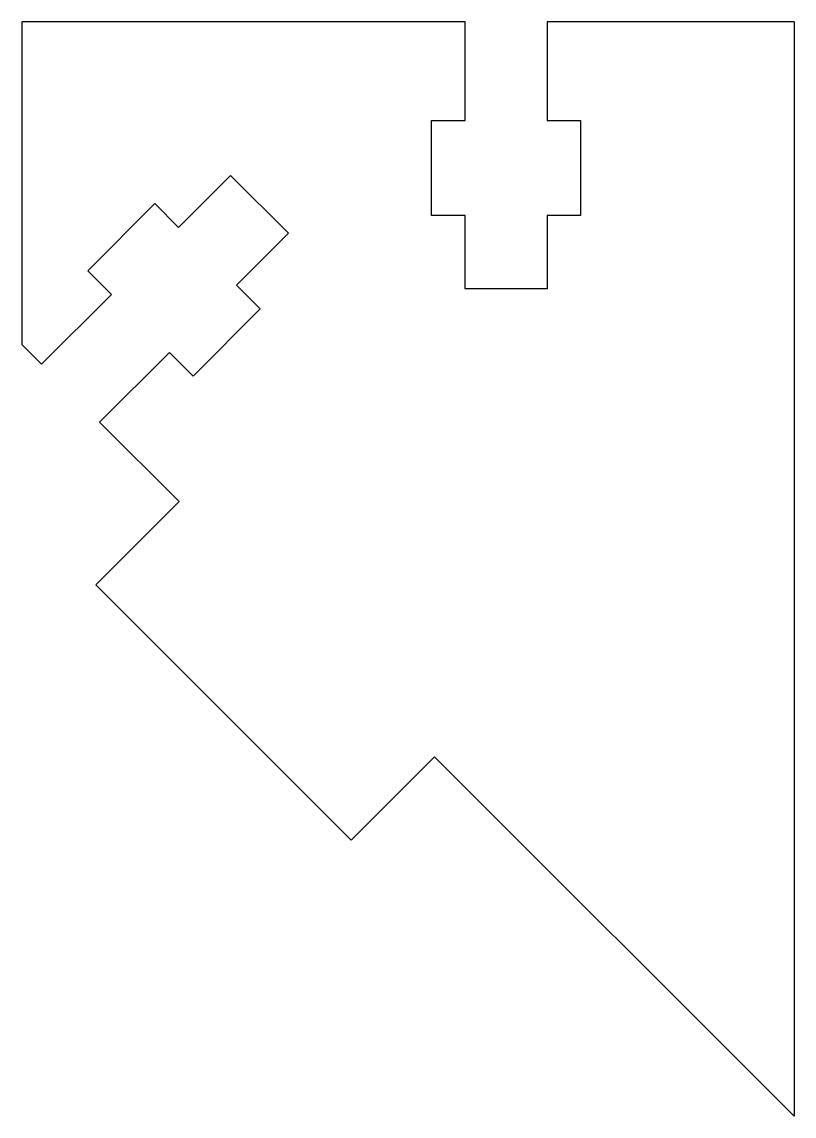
# Model space of a CAD drawing. Header units: inches. Extents: x 30.1 to 71.6, y 8.7 to 67.5.
import ezdxf

# ---------------------------------------------------------------- set-up
doc = ezdxf.new("R2010")
doc.units = ezdxf.units.IN
doc.header["$MEASUREMENT"] = 0

msp = doc.modelspace()

# ---------------------------------------------------------------- linework, layer by layer
for p, q in [((53.948, 67.499), (30.148, 67.499)), ((30.148, 67.499), (30.148, 50.166)), ((53.948, 62.199), (53.948, 67.499)), ((58.348, 67.499), (58.348, 62.199)), ((71.615, 67.499), (58.348, 67.499)), ((71.615, 67.499), (71.615, 8.699)), ((52.148, 57.099), (52.148, 62.199)), ((52.148, 62.199), (53.948, 62.199)), ((58.348, 62.199), (60.148, 62.199)), ((60.148, 62.199), (60.148, 57.099)), ((38.563, 56.459), (41.356, 59.253)), ((41.356, 59.253), (44.467, 56.141)), ((33.684, 54.126), (37.29, 57.732)), ((37.29, 57.732), (38.563, 56.459)), ((53.948, 57.099), (52.148, 57.099)), ((53.948, 53.149), (53.948, 57.099)), ((60.148, 57.099), (58.348, 57.099)), ((58.348, 57.099), (58.348, 53.149)), ((44.467, 56.141), (41.674, 53.348)), ((34.956, 52.853), (33.684, 54.126)), ((41.674, 53.348), (42.947, 52.075)), ((58.348, 53.149), (53.948, 53.149)), ((31.209, 49.106), (34.956, 52.853)), ((42.947, 52.075), (39.341, 48.469)), ((30.148, 50.166), (31.209, 49.106)), ((38.068, 49.742), (34.32, 45.994)), ((39.341, 48.469), (38.068, 49.742)), ((38.593, 41.721), (34.32, 45.994)), ((38.593, 41.721), (34.113, 37.241)), ((34.113, 37.241), (47.831, 23.523)), ((47.831, 23.523), (52.311, 28.003)), ((71.615, 8.699), (52.311, 28.003))]:
    msp.add_line(p, q)

doc.saveas('drawing.dxf')
